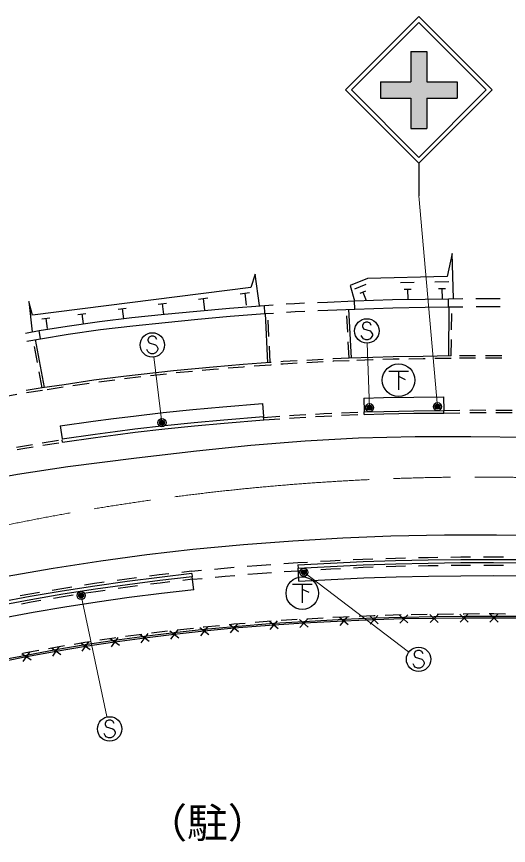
# Model space of a CAD drawing. Units: millimetres, scale not verified. Extents: x 40000 to 680000, y 20000 to 380000.
# Drawn here: x 132883 to 163110, y 278158 to 329042 of the extents above; entities that cross this region are included whole.
import ezdxf
from ezdxf.enums import TextEntityAlignment as Align

# ---------------------------------------------------------------- set-up
doc = ezdxf.new("R2010")
doc.units = ezdxf.units.MM
doc.header["$LTSCALE"] = 1000
doc.header["$PDMODE"] = 32
doc.header["$PDSIZE"] = 500
doc.linetypes.add('CHAIN', pattern=[18.5, 12, -1.5, 3.5, -1.5])
for name, color, linetype, lineweight in [('M-BGD', 7, 'Continuous', 25), ('M-BGD-EXST', 7, 'Continuous', 25), ('M-BMK', 2, 'CHAIN', 13), ('M-STR-HTXT', 7, 'Continuous', 13), ('M-STR-STRC', 7, 'Continuous', 25)]:
    doc.layers.add(name, color=color, linetype=linetype, lineweight=lineweight)
doc.styles.add('ＭＳ ゴシック', font='')
doc.styles.get('ＭＳ ゴシック').set_extended_font_data('MS Gothic')

msp = doc.modelspace()

# ---------------------------------------------------------------- hatches: boundary and pattern name
at = {"layer": 'M-STR-STRC'}
msp.add_hatch(color=256, dxfattribs=at).paths.add_polyline_path([(155243, 325042), (157104, 325041), (157105, 326901), (158105, 326901), (158104, 325041), (159963, 325041), (159963, 324041), (158104, 324041), (158103, 322181), (157103, 322181), (157104, 324041), (155243, 324042)])

# ---------------------------------------------------------------- linework, layer by layer
at = {"layer": 'M-BGD'}
for p, q in [((153672, 312337), (154373, 312619)), ((156481, 312715), (157325, 312733)), ((158596, 312760), (159440, 312779)), ((146617, 312024), (147200, 312098)), ((146908, 312061), (147001, 311333)), ((153989, 312057), (154339, 312198)), ((154164, 312128), (154375, 311602)), ((156701, 312298), (157123, 312307)), ((156912, 312302), (156926, 311669)), ((158816, 312343), (159238, 312352)), ((159027, 312348), (159041, 311715)), ((141577, 311384), (142102, 311450)), ((141839, 311417), (141923, 310761)), ((144057, 311699), (144639, 311773)), ((144348, 311736), (144441, 311008)), ((149442, 311397), (149971, 311434)), ((149971, 311434), (150580, 311459)), ((151379, 311493), (151987, 311518)), ((151987, 311518), (153650, 311583)), ((153670, 311084), (153650, 311583)), ((159434, 311223), (159427, 311723)), ((159430, 311723), (160316, 311730)), ((161116, 311737), (162001, 311744)), ((162001, 311744), (162605, 311741)), ((139126, 311072), (139612, 311134)), ((139369, 311103), (139446, 310496)), ((148149, 310807), (148113, 311306)), ((148115, 311306), (148644, 311342)), ((149473, 310898), (149999, 310935)), ((149999, 310935), (150604, 310960)), ((151403, 310993), (152008, 311018)), ((152008, 311018), (153670, 311084)), ((153470, 308073), (153310, 311070)), ((159434, 311223), (160318, 311230)), ((159440, 308211), (159477, 311225)), ((161118, 311237), (162002, 311244)), ((162002, 311244), (162602, 311241)), ((134435, 310477), (134926, 310539)), ((134680, 310508), (134758, 309895)), ((136649, 310758), (137140, 310820)), ((136894, 310789), (136972, 310176)), ((148149, 310807), (148675, 310843)), ((148319, 307794), (148178, 310810)), ((148394, 309399), (148347, 310398)), ((153235, 309663), (153182, 310661)), ((159610, 309809), (159622, 310809)), ((133424, 309614), (134264, 309760)), ((134350, 309268), (134264, 309760)), ((133510, 309122), (134350, 309268)), ((134609, 306269), (134055, 309218)), ((153320, 308065), (153267, 309064)), ((159590, 308209), (159603, 309209)), ((134166, 307814), (133982, 308796)), ((148469, 307801), (148422, 308800)), ((149257, 307857), (149125, 307847)), ((150123, 307905), (149257, 307857)), ((151720, 307993), (150722, 307938)), ((152334, 308026), (152320, 308026)), ((152341, 307877), (152325, 307876)), ((153319, 308065), (152334, 308026)), ((153325, 307915), (152341, 307877)), ((154777, 307963), (153793, 307931)), ((154793, 307964), (154777, 307963)), ((156033, 308000), (155393, 307981)), ((156392, 308007), (156033, 308000)), ((157877, 308033), (156992, 308018)), ((157992, 308035), (157877, 308033)), ((159592, 308059), (158592, 308044)), ((160953, 308222), (160096, 308214)), ((160954, 308072), (160096, 308063)), ((161096, 308221), (160953, 308222)), ((161096, 308071), (160954, 308072)), ((162696, 308215), (161696, 308219)), ((162696, 308065), (161696, 308069)), ((144987, 307379), (144293, 307312)), ((145289, 307403), (144987, 307379)), ((146815, 307529), (145887, 307452)), ((146884, 307534), (146815, 307529)), ((148480, 307651), (147482, 307578)), ((148526, 307805), (148469, 307801)), ((148532, 307655), (148480, 307651)), ((149266, 307707), (149130, 307697)), ((150129, 307755), (149266, 307707)), ((151726, 307843), (150728, 307788)), ((134462, 306241), (134277, 307224)), ((140514, 306916), (139521, 306803)), ((142104, 307096), (141111, 306983)), ((143696, 307256), (142701, 307161)), ((137339, 306518), (136350, 306373)), ((138926, 306727), (137934, 306600)), ((132906, 305833), (131920, 305665)), ((134460, 306241), (133473, 306081)), ((134484, 306093), (133497, 305933)), ((135756, 306285), (134768, 306136)), ((154226, 305621), (154246, 304771)), ((159125, 305702), (159132, 304852)), ((147989, 305282), (148054, 304485)), ((159130, 304852), (160130, 304874)), ((159133, 304702), (159132, 304852)), ((160730, 304887), (160893, 304890)), ((160893, 304890), (161730, 304887)), ((162330, 304886), (162739, 304884)), ((162739, 304884), (163330, 304881)), ((148070, 304286), (148054, 304485)), ((148059, 304435), (149057, 304504)), ((148070, 304286), (149067, 304355)), ((149656, 304546), (149924, 304564)), ((149666, 304396), (149934, 304415)), ((149924, 304564), (150654, 304606)), ((149934, 304415), (150664, 304456)), ((151253, 304641), (151770, 304670)), ((151263, 304491), (151778, 304520)), ((151770, 304670), (152252, 304690)), ((151778, 304520), (152262, 304540)), ((152851, 304714), (153850, 304755)), ((152861, 304565), (153861, 304605)), ((154249, 304621), (154243, 304771)), ((159133, 304702), (160133, 304724)), ((160733, 304737), (160894, 304740)), ((160894, 304740), (161733, 304737)), ((162333, 304736), (162738, 304734)), ((162738, 304734), (163333, 304731)), ((135562, 303907), (135676, 303115)), ((133251, 302675), (133871, 302774)), ((134463, 302870), (135451, 303028)), ((134492, 302722), (135479, 302881)), ((135705, 302917), (135681, 303065)), ((132884, 302612), (133251, 302675)), ((132913, 302465), (133276, 302527)), ((133276, 302527), (133900, 302627)), ((152164, 295631), (152766, 295661)), ((153565, 295701), (154167, 295731)), ((154167, 295731), (154771, 295752)), ((155571, 295780), (156175, 295801)), ((156175, 295801), (156776, 295813)), ((157576, 295828), (158177, 295840)), ((158177, 295840), (158780, 295848)), ((159580, 295860), (160182, 295868)), ((160182, 295868), (160788, 295869)), ((161588, 295870), (162194, 295871)), ((162194, 295871), (162802, 295868)), ((145045, 295127), (145651, 295185)), ((145651, 295185), (146250, 295235)), ((147047, 295303), (147647, 295353)), ((147647, 295353), (148504, 295412)), ((149302, 295466), (150160, 295524)), ((150160, 295524), (150763, 295556)), ((150168, 295374), (150179, 295175)), ((150222, 294376), (150179, 295175)), ((151562, 295599), (152164, 295631)), ((151588, 295100), (152190, 295132)), ((152190, 295132), (152790, 295162)), ((153589, 295202), (154188, 295232)), ((154188, 295232), (154789, 295253)), ((155588, 295280), (156189, 295301)), ((156189, 295301), (156787, 295313)), ((157587, 295328), (158186, 295340)), ((158186, 295340), (158786, 295348)), ((159586, 295360), (160186, 295368)), ((160186, 295368), (160789, 295369)), ((161589, 295370), (162193, 295371)), ((162193, 295371), (162799, 295368)), ((141647, 294764), (141046, 294687)), ((142247, 294832), (141647, 294764)), ((143643, 294992), (143042, 294923)), ((143643, 294992), (144248, 295050)), ((143660, 294843), (143683, 294644)), ((143773, 293849), (143683, 294644)), ((145091, 294629), (145695, 294687)), ((145695, 294687), (146291, 294737)), ((147089, 294804), (147685, 294855)), ((147685, 294855), (148540, 294913)), ((149338, 294967), (150194, 295025)), ((150187, 295025), (150789, 295057)), ((137673, 294228), (137066, 294135)), ((138266, 294312), (137673, 294228)), ((139651, 294509), (139058, 294425)), ((140252, 294586), (139651, 294509)), ((141707, 294267), (141109, 294191)), ((142306, 294336), (141707, 294267)), ((143700, 294495), (143101, 294427)), ((143690, 294494), (144295, 294552)), ((134285, 293683), (133692, 293582)), ((135668, 293918), (135074, 293817)), ((136275, 294012), (135668, 293918)), ((137747, 293734), (137143, 293640)), ((138336, 293817), (137747, 293734)), ((139718, 294013), (139128, 293930)), ((140316, 294090), (139718, 294013)), ((133692, 293582), (133097, 293471)), ((134369, 293190), (133780, 293089)), ((135748, 293425), (135158, 293324)), ((136352, 293518), (135748, 293425)), ((133780, 293089), (133188, 292979)), ((151729, 292108), (150731, 292054)), ((152982, 292176), (152329, 292141)), ((153255, 291692), (152734, 292160)), ((152760, 291666), (153228, 292187)), ((153327, 292191), (152982, 292176)), ((154833, 292256), (153927, 292217)), ((155100, 291770), (154584, 292243)), ((154605, 291748), (155078, 292264)), ((154926, 292259), (154833, 292256)), ((156525, 292305), (155526, 292276)), ((156934, 291819), (156425, 292299)), ((156439, 291804), (156920, 292313)), ((158125, 292330), (157125, 292316)), ((158790, 291843), (158288, 292330)), ((158295, 291835), (158783, 292338)), ((159725, 292354), (158725, 292339)), ((160632, 291870), (160130, 292358)), ((160137, 291863), (160625, 292365)), ((160379, 292364), (160325, 292363)), ((161325, 292367), (160379, 292364)), ((162223, 292369), (161925, 292368)), ((162470, 291873), (161974, 292366)), ((161976, 291871), (162469, 292368)), ((162925, 292365), (162223, 292369)), ((144197, 291033), (144635, 291579)), ((145347, 291648), (144390, 291555)), ((146237, 291735), (145944, 291707)), ((146530, 291264), (145989, 291709)), ((146037, 291216), (146481, 291757)), ((146940, 291792), (146237, 291735)), ((148535, 291920), (147538, 291840)), ((148959, 291455), (148426, 291909)), ((148466, 291416), (148919, 291949)), ((150132, 292020), (149134, 291959)), ((150795, 291561), (150272, 292026)), ((150301, 291532), (150766, 292055)), ((140577, 291109), (139586, 290976)), ((141037, 290669), (140481, 291094)), ((140547, 290603), (140972, 291159)), ((142165, 291306), (141173, 291184)), ((142853, 290889), (142301, 291320)), ((142362, 290829), (142793, 291380)), ((143755, 291485), (142761, 291376)), ((144689, 291087), (144143, 291525)), ((144390, 291555), (144351, 291551)), ((137083, 290611), (136422, 290502)), ((137406, 290160), (136837, 290568)), ((136918, 290080), (137326, 290649)), ((137409, 290660), (137083, 290611)), ((138887, 290882), (138002, 290749)), ((139204, 290427), (138641, 290843)), ((138714, 290353), (139130, 290916)), ((138991, 290896), (138887, 290882)), ((134254, 290124), (133450, 289975)), ((135267, 290312), (134844, 290233)), ((135598, 289867), (135022, 290264)), ((135112, 289777), (135508, 290354)), ((135830, 290405), (135267, 290312)), ((133785, 289532), (133206, 289926)), ((133450, 289975), (133271, 289941)), ((133299, 289440), (133693, 290019))]:
    msp.add_line(p, q, dxfattribs=at)
for points in [[(159727, 311743), (159660, 314487), (159349, 313077), (154445, 312971), (153376, 312541), (153650, 311583)], [(147818, 311302), (147538, 313228), (147290, 312412), (133870, 310707), (133629, 311555), (133834, 309696)], [(153653, 311583), (155988, 311663), (157992, 311703), (159427, 311723)], [(134271, 309762), (135989, 310036), (137978, 310319), (139974, 310559), (141970, 310767), (143970, 310964), (145962, 311148), (148113, 311306)], [(153670, 311084), (156001, 311163), (158000, 311203), (159434, 311223)], [(134350, 309268), (136064, 309542), (138043, 309823), (140030, 310062), (142021, 310269), (144017, 310466), (146003, 310650), (148149, 310807)], [(159590, 308209), (157875, 308183), (156030, 308150), (154773, 308113), (153320, 308065)], [(148469, 307801), (146804, 307678), (144974, 307528), (142523, 307294), (139462, 306947), (137634, 306713), (135802, 306444), (134462, 306241)], [(154226, 305621), (155438, 305649), (157291, 305686), (159125, 305702)], [(135562, 303907), (137595, 304200), (138831, 304365), (140060, 304520), (141889, 304733), (143719, 304919), (145560, 305085), (147989, 305282)], [(154246, 304771), (155457, 304799), (157303, 304837), (159132, 304852)], [(135676, 303115), (137705, 303408), (138934, 303572), (140156, 303725), (141976, 303937), (143796, 304123), (145628, 304288), (148054, 304485)], [(154249, 304621), (155460, 304649), (157305, 304687), (159133, 304702)], [(135705, 302917), (137733, 303210), (138960, 303374), (140180, 303527), (141998, 303738), (143815, 303924), (145645, 304089), (148070, 304286)], [(150168, 295374), (152172, 295482), (154173, 295582), (156179, 295651), (158180, 295690), (160183, 295718), (162193, 295721), (164208, 295709), (166210, 295682)], [(150179, 295175), (152182, 295282), (154182, 295382), (156185, 295451), (158183, 295490), (160185, 295518), (162193, 295521), (164206, 295509), (166207, 295482)], [(143660, 294843), (141665, 294615), (139671, 294360), (137695, 294080), (135692, 293770), (133718, 293434), (131745, 293067), (129761, 292677)], [(143683, 294644), (141689, 294416), (139698, 294162), (137725, 293882), (135724, 293573), (133753, 293237), (131782, 292871), (129799, 292481)], [(150222, 294376), (152224, 294483), (154216, 294582), (156206, 294651), (158197, 294690), (160191, 294718), (162191, 294721), (164198, 294709), (166196, 294682)], [(143773, 293849), (141785, 293622), (139804, 293369), (137842, 293091), (135852, 292783), (133894, 292449), (131932, 292085), (129953, 291696)], [(166122, 292185), (164695, 292205), (162222, 292219), (160380, 292214), (158538, 292187), (156677, 292159), (154838, 292106), (152989, 292026), (150528, 291893), (148685, 291782), (146250, 291586), (144406, 291406), (142566, 291204), (140746, 290980), (138908, 290734), (137106, 290463), (135293, 290164), (133477, 289827), (132267, 289597), (130693, 289284)], [(166121, 292085), (164694, 292105), (162222, 292119), (160381, 292114), (158539, 292087), (156680, 292059), (154842, 292006), (152994, 291926), (150533, 291793), (148692, 291682), (146259, 291486), (144416, 291306), (142577, 291104), (140759, 290881), (138922, 290635), (137122, 290364), (135310, 290065), (133496, 289729), (132286, 289499), (130713, 289186)]]:
    msp.add_lwpolyline(points, dxfattribs=at)
at = {"layer": 'M-BGD-EXST'}
for p, q in [((155760, 307270), (156960, 307270)), ((156360, 307270), (156360, 306120)), ((156360, 306970), (156760, 306770)), ((149844, 294199), (151044, 294199)), ((150444, 294199), (150444, 293049)), ((150444, 293899), (150844, 293699))]:
    msp.add_line(p, q, dxfattribs=at)
for centre in [(156360, 306720), (150444, 293649)]:
    msp.add_circle(centre, 1000, dxfattribs=at)
at = {"layer": 'M-BMK'}
msp.add_arc((161256, 156772), 144000, 85.30765, 122.54623, dxfattribs=at)
at = {"layer": 'M-STR-HTXT'}
for p, q in [((158746, 305092), (157603, 318041)), ((154576, 305033), (154438, 309000)), ((141817, 304113), (141313, 308159)), ((150539, 294928), (156973, 290049)), ((136852, 293497), (138432, 286075))]:
    msp.add_line(p, q, dxfattribs=at)
at = {"layer": 'M-STR-STRC'}
for p, q in [((153103, 324542), (157603, 329042)), ((162103, 324541), (157603, 329042)), ((153457, 324542), (157603, 328688)), ((161750, 324541), (157603, 328688)), ((157105, 326901), (157104, 325041)), ((157105, 326901), (158105, 326901)), ((158105, 326901), (158104, 325041)), ((155243, 325042), (155243, 324042)), ((155243, 325042), (157104, 325041)), ((158104, 325041), (159963, 325041)), ((159963, 325041), (159963, 324041)), ((153103, 324542), (157603, 320041)), ((153457, 324542), (157603, 320394)), ((157603, 320394), (161750, 324541)), ((157603, 320041), (162103, 324541)), ((155243, 324042), (157104, 324041)), ((157104, 324041), (157103, 322181)), ((158104, 324041), (158103, 322181)), ((158104, 324041), (159963, 324041)), ((157103, 322181), (158103, 322181)), ((157603, 320041), (157603, 318041)), ((154206, 310221), (154137, 310085)), ((154137, 310085), (154137, 310017)), ((154137, 310017), (154206, 309880)), ((154342, 310289), (154206, 310221)), ((154478, 310289), (154342, 310289)), ((154615, 310221), (154478, 310289)), ((154683, 310085), (154615, 310221)), ((141158, 309428), (141022, 309360)), ((141295, 309428), (141158, 309428)), ((141431, 309360), (141295, 309428)), ((154137, 309335), (154069, 309471)), ((154206, 309880), (154615, 309744)), ((154615, 309744), (154683, 309676)), ((154683, 309676), (154751, 309539)), ((154751, 309471), (154683, 309335)), ((154751, 309539), (154751, 309471)), ((141022, 309360), (140954, 309223)), ((140954, 309223), (140954, 309155)), ((140954, 309155), (141022, 309019)), ((141022, 309019), (141431, 308882)), ((141499, 309223), (141431, 309360)), ((141431, 308882), (141499, 308814)), ((154206, 309267), (154137, 309335)), ((154342, 309198), (154206, 309267)), ((154478, 309198), (154342, 309198)), ((154615, 309267), (154478, 309198)), ((154683, 309335), (154615, 309267)), ((140954, 308473), (140886, 308610)), ((141022, 308405), (140954, 308473)), ((141158, 308337), (141022, 308405)), ((141431, 308405), (141295, 308337)), ((141499, 308473), (141431, 308405)), ((141499, 308814), (141568, 308678)), ((141568, 308610), (141499, 308473)), ((141568, 308678), (141568, 308610)), ((141295, 308337), (141158, 308337)), ((157384, 290060), (157316, 289924)), ((157520, 290128), (157384, 290060)), ((157657, 290128), (157520, 290128)), ((157793, 290060), (157657, 290128)), ((157861, 289924), (157793, 290060)), ((157316, 289924), (157316, 289855)), ((157316, 289855), (157384, 289719)), ((157384, 289719), (157793, 289583)), ((157793, 289583), (157861, 289514)), ((157316, 289174), (157248, 289310)), ((157384, 289105), (157316, 289174)), ((157520, 289037), (157384, 289105)), ((157657, 289037), (157520, 289037)), ((157793, 289105), (157657, 289037)), ((157861, 289174), (157793, 289105)), ((157861, 289514), (157930, 289378)), ((157930, 289310), (157861, 289174)), ((157930, 289378), (157930, 289310)), ((138397, 285789), (138329, 285653)), ((138329, 285653), (138329, 285584)), ((138329, 285584), (138397, 285448)), ((138534, 285857), (138397, 285789)), ((138670, 285857), (138534, 285857)), ((138806, 285789), (138670, 285857)), ((138874, 285653), (138806, 285789)), ((138329, 284903), (138261, 285039)), ((138397, 285448), (138806, 285312)), ((138806, 285312), (138874, 285244)), ((138874, 285244), (138943, 285107)), ((138943, 285039), (138874, 284903)), ((138943, 285107), (138943, 285039)), ((138397, 284834), (138329, 284903)), ((138534, 284766), (138397, 284834)), ((138670, 284766), (138534, 284766)), ((138806, 284834), (138670, 284766)), ((138874, 284903), (138806, 284834))]:
    msp.add_line(p, q, dxfattribs=at)
for points in [[(129437, 300317), (132937, 300950), (136030, 301427), (140253, 301958), (143931, 302384), (147274, 302731), (150622, 303004), (153894, 303182), (157375, 303258), (160807, 303269), (164380, 303229), (167734, 303166), (171459, 303047), (176364, 302816), (181754, 302507), (187402, 302118), (190696, 301874), (191511, 301984), (192689, 302442), (193750, 303081)], [(129494, 294147), (132187, 294659), (135126, 295174), (138054, 295635), (140893, 296020), (143718, 296348), (146837, 296636), (149871, 296863), (152943, 297046), (155891, 297165), (159191, 297226), (162385, 297229), (166258, 297174), (170083, 297070), (174639, 296883), (179572, 296622), (184624, 296299), (188641, 296002), (190418, 295812), (191241, 295577), (192278, 294924), (193051, 294190)]]:
    msp.add_lwpolyline(points, dxfattribs=at)
for centre, radius in [((154410, 309744), 750), ((141227, 308882), 750), ((154576, 305033), 150), ((154576, 305033), 120), ((154576, 305033), 90), ((154576, 305033), 60), ((154576, 305033), 30), ((154576, 305033), 20), ((158746, 305092), 150), ((158746, 305092), 120), ((158746, 305092), 90), ((158746, 305092), 60), ((158746, 305092), 30), ((158746, 305092), 20), ((141817, 304113), 150), ((141817, 304113), 120), ((141817, 304113), 90), ((141817, 304113), 60), ((141817, 304113), 30), ((141817, 304113), 20), ((150539, 294928), 150), ((150539, 294928), 120), ((150539, 294928), 90), ((150539, 294928), 60), ((150539, 294928), 30), ((150539, 294928), 20), ((136852, 293497), 150), ((136852, 293497), 120), ((136852, 293497), 90), ((136852, 293497), 60), ((136852, 293497), 30), ((136852, 293497), 20), ((157589, 289583), 750), ((138602, 285312), 750)]:
    msp.add_circle(centre, radius, dxfattribs=at)
for p in [(158746, 305092), (154576, 305033), (141817, 304113), (150539, 294928), (136852, 293497)]:
    msp.add_point(p, dxfattribs=at)

# ---------------------------------------------------------------- texts
at = {"layer": 'M-BGD', "style": 'ＭＳ ゴシック'}
msp.add_text('（駐）', height=1833, dxfattribs=at).set_placement((140863, 278074), align=Align.BOTTOM_LEFT)

doc.saveas('drawing.dxf')
